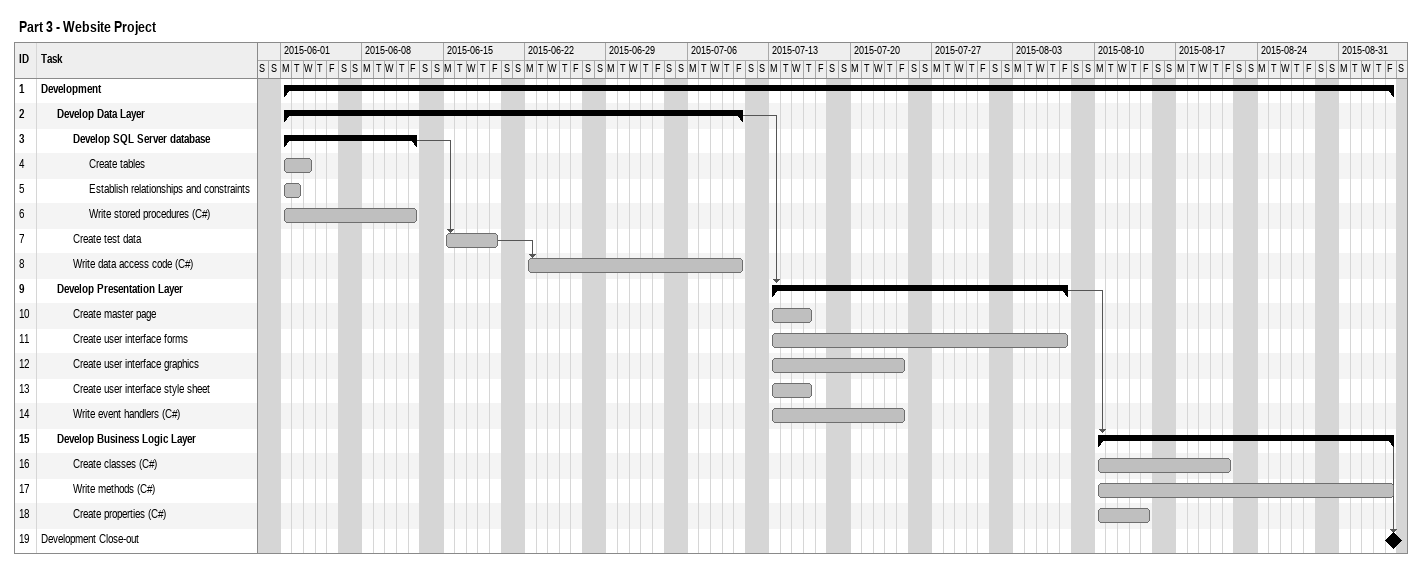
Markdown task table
Part 3 - Website Project

| ID | Level | Task | Start | Finish | Predecessors |
|---|---|---|---|---|---|
| 1 | 1 | **Development** | 2015-06-01 | 2015-09-04 |  |
| 2 | 2 | **Develop Data Layer** | 2015-06-01 | 2015-07-10 |  |
| 3 | 3 | **Develop SQL Server database** | 2015-06-01 | 2015-06-12 |  |
| 4 | 4 | Create tables | 2015-06-01 | 2015-06-03 |  |
| 5 | 4 | Establish relationships and constraints | 2015-06-01 | 2015-06-02 |  |
| 6 | 4 | Write stored procedures (C#) | 2015-06-01 | 2015-06-12 |  |
| 7 | 3 | Create test data | 2015-06-15 | 2015-06-19 | 3 |
| 8 | 3 | Write data access code (C#) | 2015-06-22 | 2015-07-10 | 7 |
| 9 | 2 | **Develop Presentation Layer** | 2015-07-13 | 2015-08-07 | 2 |
| 10 | 3 | Create master page | 2015-07-13 | 2015-07-16 |  |
| 11 | 3 | Create user interface forms | 2015-07-13 | 2015-08-07 |  |
| 12 | 3 | Create user interface graphics | 2015-07-13 | 2015-07-24 |  |
| 13 | 3 | Create user interface style sheet | 2015-07-13 | 2015-07-16 |  |
| 14 | 3 | Write event handlers (C#) | 2015-07-13 | 2015-07-24 |  |
| 15 | 2 | **Develop Business Logic Layer** | 2015-08-10 | 2015-09-04 | 9 |
| 16 | 3 | Create classes (C#) | 2015-08-10 | 2015-08-21 |  |
| 17 | 3 | Write methods (C#) | 2015-08-10 | 2015-09-04 |  |
| 18 | 3 | Create properties (C#) | 2015-08-10 | 2015-08-14 |  |
| 19 | 1 | Development Close-out (milestone) | 2015-09-04 | 2015-09-04 | 15 |
